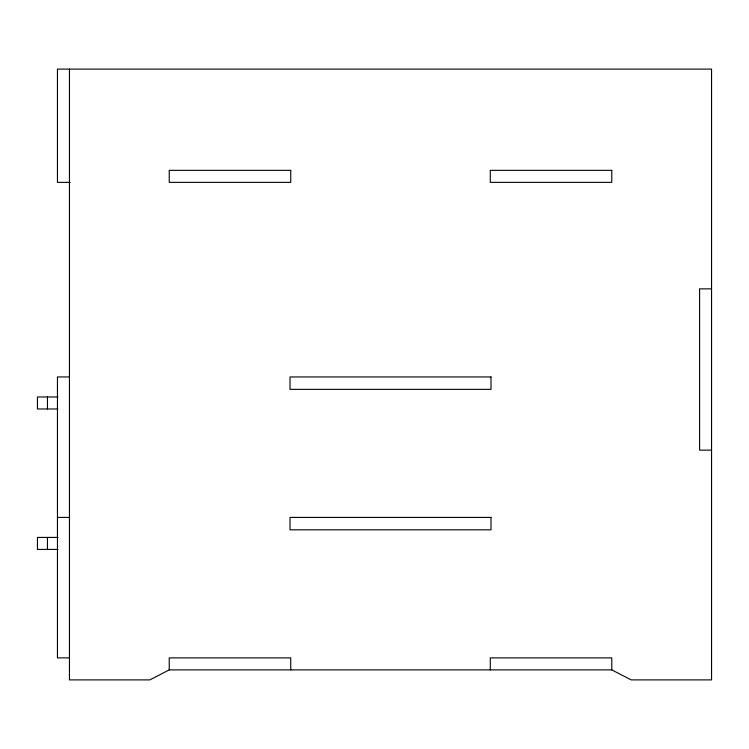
<?xml version="1.0" encoding="UTF-8"?>
<svg xmlns="http://www.w3.org/2000/svg" width="749" height="749" viewBox="0 0 749 749"><rect width="100%" height="100%" fill="white"/><g stroke="black" fill="none" stroke-linecap="round" stroke-linejoin="round"><path stroke-width="1.12" d="M70.266 182.363L57.458 182.363L57.458 69.105L711.55 69.105L711.55 679.895L631.173 679.895L611.774 669.887L169.237 669.887L149.837 679.895L69.46 679.895L69.46 69.105M711.55 288.861L699.585 288.861L699.585 450.13L711.55 450.13M69.46 376.953L57.458 376.953L57.458 657.884L69.46 657.884M57.879 396.97L37.45 396.97L37.45 408.973L57.879 408.973M57.458 517.419L69.46 517.419M57.879 537.426L37.45 537.426L37.45 549.429L57.879 549.429M611.774 669.887L611.774 657.884L490.277 657.884L490.277 669.887M290.734 669.887L290.734 657.884L169.237 657.884L169.237 669.887M47.459 396.97L47.459 408.973M47.459 537.426L47.459 549.429M290.734 170.351L169.237 170.351L169.237 182.363L290.734 182.363L290.734 170.351M611.774 170.351L490.277 170.351L490.277 182.363L611.774 182.363L611.774 170.351M490.998 376.953L290.022 376.953L290.022 389.358L490.998 389.358L490.998 376.953M490.998 517.419L290.022 517.419L290.022 529.824L490.998 529.824L490.998 517.419"/></g></svg>
